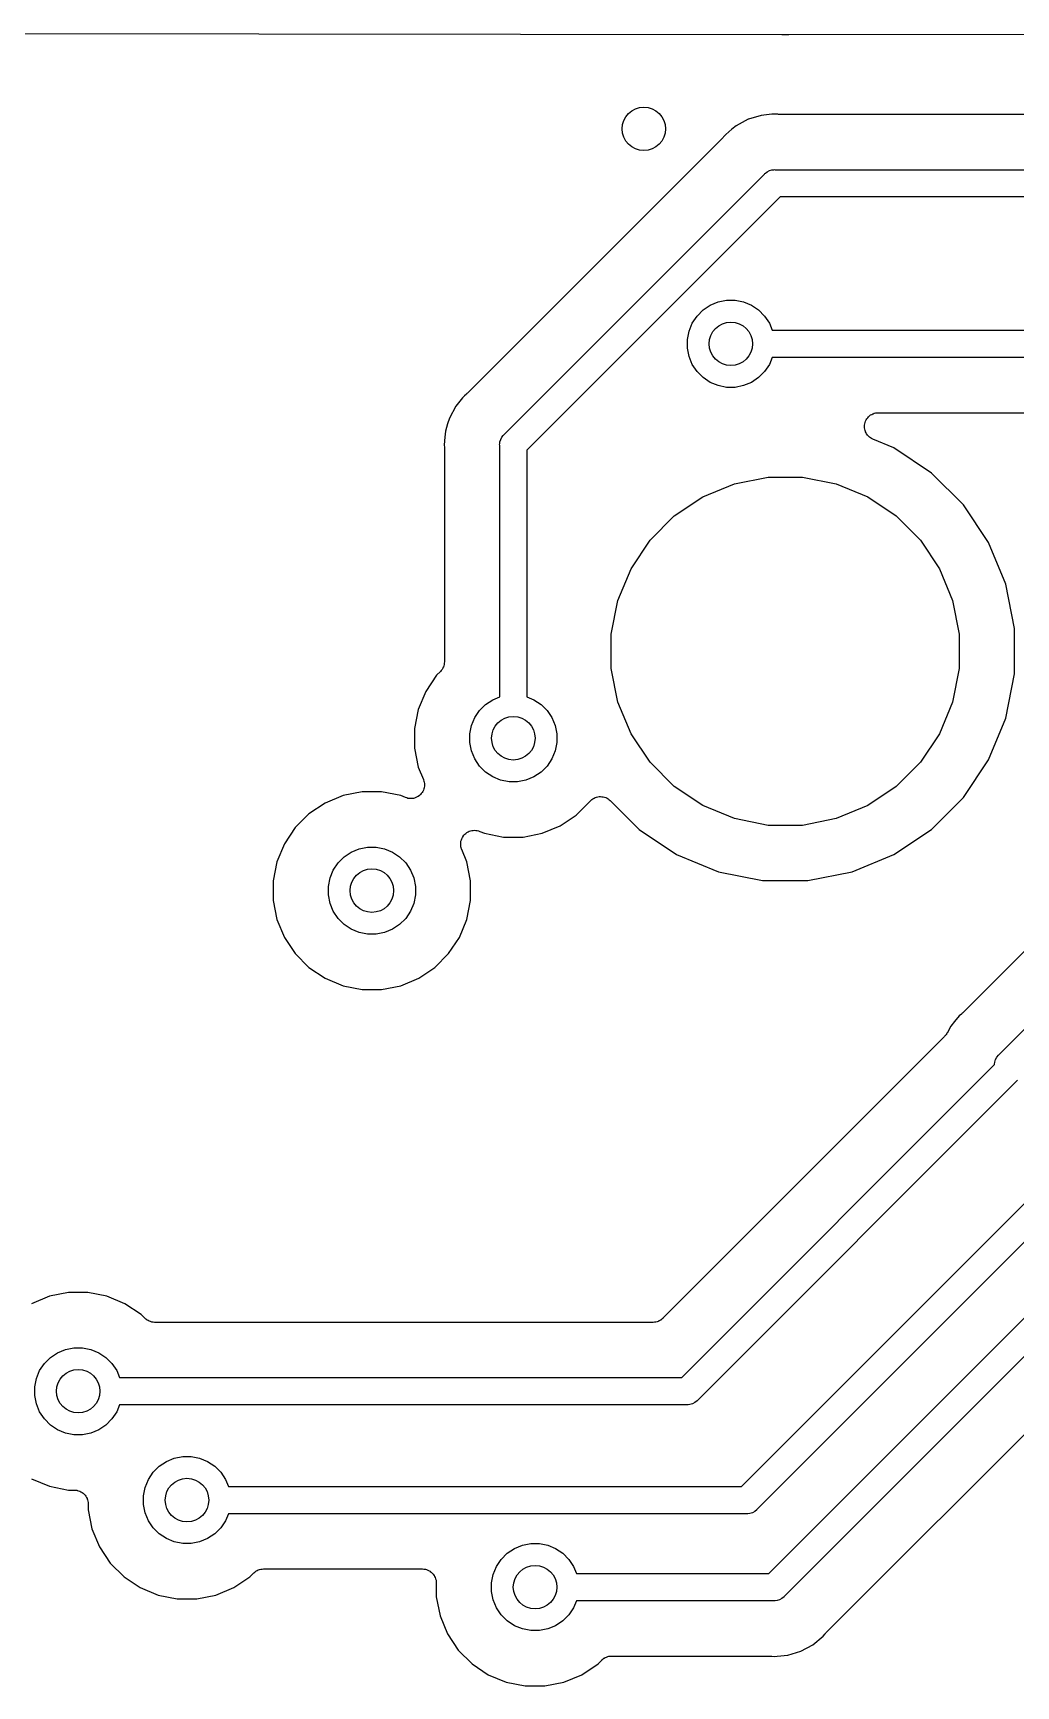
# Model space of a CAD drawing. Extents: x 4.98 to 6.83, y -5.59 to -3.87.
# Drawn here: x 5.633 to 5.989, y -4.469 to -3.871 of the extents above; entities that cross this region are included whole.
import ezdxf

# ---------------------------------------------------------------- set-up
doc = ezdxf.new("R2010")
doc.units = 0
doc.header["$MEASUREMENT"] = 0
doc.layers.add('BLACK', color=7, linetype='CONTINUOUS')

msp = doc.modelspace()

# ---------------------------------------------------------------- linework, layer by layer
at = {"layer": 'BLACK', "linetype": 'CONTINUOUS'}
for p, q in [((5.47477, -3.87085), (5.90424, -3.87138)), ((5.90424, -3.87138), (5.90431, -3.87138)), ((5.90431, -3.87138), (5.90433, -3.87138)), ((5.90433, -3.87138), (5.90551, -3.87138)), ((5.90551, -3.87138), (5.90552, -3.87138)), ((5.90552, -3.87138), (5.90552, -3.87138)), ((5.90552, -3.87138), (5.90675, -3.87138)), ((5.90675, -3.87138), (5.90678, -3.87138)), ((5.90678, -3.87138), (6.33611, -3.87085)), ((5.88774, -3.90438), (5.88624, -3.90561)), ((5.89207, -3.90206), (5.88774, -3.90438)), ((5.89216, -3.90204), (5.89207, -3.90206)), ((5.89677, -3.90064), (5.89216, -3.90203)), ((5.89216, -3.90203), (5.89216, -3.90204)), ((5.90067, -3.90025), (5.89677, -3.90064)), ((5.90165, -3.90016), (5.90067, -3.90025)), ((5.90067, -3.90025), (5.90067, -3.90025)), ((5.90263, -3.90025), (5.90165, -3.90016)), ((5.90284, -3.90025), (5.90263, -3.90025)), ((5.90305, -3.90028), (5.90284, -3.90025)), ((5.90312, -3.90028), (5.90305, -3.90028)), ((6.37136, -3.90028), (5.90312, -3.90028)), ((5.88299, -3.90861), (5.7905, -4.0011)), ((5.88313, -3.90845), (5.88299, -3.90861)), ((5.88328, -3.9083), (5.88313, -3.90845)), ((5.88332, -3.90825), (5.88328, -3.9083)), ((5.88395, -3.90749), (5.88332, -3.90825)), ((5.88624, -3.90561), (5.88395, -3.90749)), ((5.80378, -4.01611), (5.898, -3.92189)), ((5.898, -3.92189), (5.89816, -3.9217)), ((5.89816, -3.9217), (5.89834, -3.92155)), ((5.89834, -3.92155), (5.89891, -3.92109)), ((5.89834, -3.92155), (5.89834, -3.92155)), ((5.89891, -3.92109), (5.89976, -3.92063)), ((5.89976, -3.92063), (5.90069, -3.92035)), ((5.90069, -3.92035), (5.90141, -3.92028)), ((5.90141, -3.92028), (5.90165, -3.92025)), ((5.90141, -3.92028), (5.90141, -3.92028)), ((5.90165, -3.92025), (5.90189, -3.92028)), ((5.90189, -3.92028), (6.42102, -3.92028)), ((5.90369, -3.93012), (5.81201, -4.0218)), ((6.41922, -3.93012), (5.90369, -3.93012)), ((5.87579, -3.97104), (5.87837, -3.96931)), ((5.87837, -3.96931), (5.88123, -3.96812)), ((5.88123, -3.96812), (5.88428, -3.96752)), ((5.88428, -3.96752), (5.88738, -3.96752)), ((5.88738, -3.96752), (5.89042, -3.96812)), ((5.89042, -3.96812), (5.89329, -3.96931)), ((5.89329, -3.96931), (5.89587, -3.97104)), ((5.87068, -3.97867), (5.87187, -3.97581)), ((5.87187, -3.97581), (5.87359, -3.97323)), ((5.87359, -3.97323), (5.87579, -3.97104)), ((5.89587, -3.97104), (5.89806, -3.97323)), ((5.89806, -3.97323), (5.89978, -3.97581)), ((5.89978, -3.97581), (5.90083, -3.97835)), ((5.87008, -3.98172), (5.87068, -3.97867)), ((5.87008, -3.98482), (5.87008, -3.98172)), ((5.90083, -3.97835), (6.05021, -3.97835)), ((5.87068, -3.98786), (5.87008, -3.98482)), ((5.87187, -3.99073), (5.87068, -3.98786)), ((5.90083, -3.98819), (5.89978, -3.99073)), ((6.052, -3.98819), (5.90083, -3.98819)), ((5.87359, -3.99331), (5.87187, -3.99073)), ((5.87579, -3.9955), (5.87359, -3.99331)), ((5.89806, -3.99331), (5.89587, -3.9955)), ((5.89978, -3.99073), (5.89806, -3.99331)), ((5.87837, -3.99722), (5.87579, -3.9955)), ((5.88123, -3.99841), (5.87837, -3.99722)), ((5.88428, -3.99902), (5.88123, -3.99841)), ((5.88738, -3.99902), (5.88428, -3.99902)), ((5.89042, -3.99841), (5.88738, -3.99902)), ((5.89329, -3.99722), (5.89042, -3.99841)), ((5.89587, -3.9955), (5.89329, -3.99722)), ((5.78627, -4.00585), (5.78395, -4.01018)), ((5.78875, -4.00282), (5.78627, -4.00585)), ((5.78938, -4.00206), (5.78875, -4.00282)), ((5.78875, -4.00282), (5.78875, -4.00282)), ((5.79014, -4.00143), (5.78938, -4.00206)), ((5.79029, -4.00128), (5.79014, -4.00143)), ((5.79045, -4.00115), (5.79029, -4.00128)), ((5.7905, -4.0011), (5.79045, -4.00115)), ((5.78331, -4.01228), (5.78253, -4.01488)), ((5.78395, -4.01018), (5.78331, -4.01228)), ((5.93422, -4.01266), (5.93427, -4.01218)), ((5.93427, -4.01218), (5.93428, -4.01218)), ((5.93428, -4.01218), (5.93442, -4.01171)), ((5.93428, -4.01218), (5.93428, -4.01218)), ((5.93442, -4.01171), (5.93456, -4.01125)), ((5.93456, -4.01125), (5.93457, -4.01125)), ((5.93457, -4.01124), (5.9348, -4.01081)), ((5.93457, -4.01125), (5.93457, -4.01124)), ((5.9348, -4.01081), (5.93503, -4.01039)), ((5.93503, -4.01039), (5.93535, -4.01)), ((5.93503, -4.01039), (5.93503, -4.01039)), ((5.93503, -4.01039), (5.93503, -4.01039)), ((5.93535, -4.01), (5.93565, -4.00964)), ((5.93565, -4.00964), (5.93565, -4.00964)), ((5.93565, -4.00964), (5.93566, -4.00964)), ((5.93566, -4.00964), (5.93603, -4.00933)), ((5.93603, -4.00933), (5.93641, -4.00902)), ((5.93641, -4.00902), (5.93684, -4.0088)), ((5.93641, -4.00902), (5.93641, -4.00902)), ((5.93641, -4.00902), (5.93641, -4.00902)), ((5.93684, -4.0088), (5.93727, -4.00857)), ((5.93727, -4.00857), (5.93727, -4.00856)), ((5.93727, -4.00856), (5.93728, -4.00856)), ((5.93728, -4.00856), (5.93774, -4.00842)), ((5.93774, -4.00842), (5.9382, -4.00828)), ((5.9382, -4.00828), (5.93821, -4.00828)), ((5.93821, -4.00828), (5.9387, -4.00824)), ((5.93821, -4.00828), (5.93821, -4.00828)), ((5.9387, -4.00824), (5.93917, -4.00819)), ((5.93917, -4.00819), (6.03529, -4.00819)), ((5.78232, -4.017), (5.78204, -4.01976)), ((5.78253, -4.01488), (5.78232, -4.017)), ((5.78232, -4.017), (5.78232, -4.017)), ((5.80226, -4.01872), (5.80252, -4.01787)), ((5.80252, -4.01787), (5.80297, -4.01702)), ((5.80297, -4.01702), (5.80344, -4.01645)), ((5.80344, -4.01645), (5.80359, -4.01627)), ((5.80344, -4.01645), (5.80344, -4.01645)), ((5.80359, -4.01627), (5.80378, -4.01611)), ((5.93417, -4.01315), (5.93422, -4.01266)), ((5.93422, -4.01363), (5.93417, -4.01315)), ((5.93417, -4.01315), (5.93417, -4.01315)), ((5.93417, -4.01315), (5.93417, -4.01315)), ((5.93426, -4.01412), (5.93422, -4.01363)), ((5.93426, -4.01413), (5.93426, -4.01412)), ((5.93426, -4.01412), (5.93426, -4.01412)), ((5.93439, -4.01458), (5.93426, -4.01413)), ((5.93453, -4.01505), (5.93439, -4.01458)), ((5.93454, -4.01506), (5.93453, -4.01505)), ((5.93476, -4.01549), (5.93454, -4.01506)), ((5.93454, -4.01506), (5.93454, -4.01506)), ((5.93498, -4.01592), (5.93476, -4.01549)), ((5.93499, -4.01592), (5.93498, -4.01592)), ((5.93499, -4.01593), (5.93499, -4.01592)), ((5.9353, -4.01631), (5.93499, -4.01593)), ((5.93559, -4.01668), (5.9353, -4.01631)), ((5.9356, -4.01668), (5.93559, -4.01668)), ((5.9356, -4.01669), (5.9356, -4.01668)), ((5.93597, -4.017), (5.9356, -4.01669)), ((5.93634, -4.01731), (5.93597, -4.017)), ((5.93635, -4.01731), (5.93634, -4.01731)), ((5.93634, -4.01731), (5.93634, -4.01731)), ((5.93677, -4.01754), (5.93635, -4.01731)), ((5.93719, -4.01778), (5.93677, -4.01754)), ((5.9372, -4.01778), (5.93719, -4.01778)), ((5.93726, -4.01781), (5.9372, -4.01778)), ((5.9372, -4.01778), (5.9372, -4.01778)), ((5.9372, -4.01778), (5.9372, -4.01778)), ((5.94482, -4.02094), (5.93726, -4.01781)), ((5.78204, -4.01976), (5.78214, -4.02074)), ((5.78214, -4.02074), (5.78215, -4.02081)), ((5.78215, -4.02081), (5.78214, -4.02102)), ((5.78214, -4.02102), (5.78217, -4.02123)), ((5.78217, -4.02123), (5.78217, -4.09828)), ((5.80214, -4.01976), (5.80218, -4.01933)), ((5.80217, -4.02001), (5.80214, -4.01976)), ((5.80217, -4.11098), (5.80217, -4.02001)), ((5.80218, -4.01933), (5.80224, -4.0188)), ((5.80224, -4.0188), (5.80226, -4.01872)), ((5.81201, -4.0218), (5.81201, -4.11098)), ((5.95842, -4.03002), (5.94482, -4.02094)), ((5.96998, -4.04158), (5.95842, -4.03002)), ((5.87567, -4.03867), (5.88714, -4.03392)), ((5.88714, -4.03392), (5.89931, -4.0315)), ((5.89931, -4.0315), (5.91172, -4.0315)), ((5.91172, -4.0315), (5.92389, -4.03392)), ((5.92389, -4.03392), (5.93535, -4.03867)), ((5.86536, -4.04556), (5.87567, -4.03867)), ((5.93535, -4.03867), (5.94567, -4.04556)), ((5.97906, -4.05518), (5.96998, -4.04158)), ((5.85658, -4.05433), (5.86536, -4.04556)), ((5.94567, -4.04556), (5.95444, -4.05433)), ((5.84969, -4.06465), (5.85658, -4.05433)), ((5.95444, -4.05433), (5.96133, -4.06465)), ((5.98531, -4.07028), (5.97906, -4.05518)), ((5.84494, -4.07611), (5.84969, -4.06465)), ((5.96133, -4.06465), (5.96608, -4.07611)), ((5.9885, -4.08631), (5.98531, -4.07028)), ((5.84252, -4.08828), (5.84494, -4.07611)), ((5.96608, -4.07611), (5.9685, -4.08828)), ((5.84252, -4.10069), (5.84252, -4.08828)), ((5.9685, -4.08828), (5.9685, -4.10069)), ((5.9885, -4.10266), (5.9885, -4.08631)), ((5.7807, -4.10181), (5.77932, -4.1032)), ((5.78099, -4.10146), (5.7807, -4.10181)), ((5.78129, -4.1011), (5.78099, -4.10146)), ((5.7813, -4.10108), (5.78129, -4.1011)), ((5.78132, -4.10106), (5.7813, -4.10108)), ((5.78154, -4.10065), (5.78132, -4.10106)), ((5.78176, -4.10025), (5.78154, -4.10065)), ((5.78177, -4.10022), (5.78176, -4.10025)), ((5.78178, -4.1002), (5.78177, -4.10022)), ((5.78192, -4.09976), (5.78178, -4.1002)), ((5.78206, -4.09932), (5.78192, -4.09976)), ((5.78207, -4.09927), (5.78206, -4.09929)), ((5.78206, -4.09929), (5.78206, -4.09932)), ((5.78211, -4.09881), (5.78207, -4.09927)), ((5.78216, -4.09835), (5.78211, -4.09881)), ((5.78217, -4.0983), (5.78216, -4.09835)), ((5.78217, -4.09828), (5.78217, -4.0983)), ((5.78217, -4.0983), (5.78217, -4.0983)), ((5.78217, -4.0983), (5.78217, -4.0983)), ((5.84494, -4.11286), (5.84252, -4.10069)), ((5.9685, -4.10069), (5.96608, -4.11286)), ((5.77932, -4.1032), (5.77541, -4.10905)), ((5.98531, -4.1187), (5.9885, -4.10266)), ((5.77541, -4.10905), (5.77271, -4.11556)), ((5.79485, -4.11595), (5.79705, -4.11375)), ((5.79705, -4.11375), (5.79963, -4.11203)), ((5.79963, -4.11203), (5.80217, -4.11098)), ((5.81201, -4.11098), (5.81455, -4.11203)), ((5.81455, -4.11203), (5.81713, -4.11375)), ((5.81713, -4.11375), (5.81932, -4.11595)), ((5.84969, -4.12433), (5.84494, -4.11286)), ((5.96608, -4.11286), (5.96133, -4.12433)), ((5.77271, -4.11556), (5.77134, -4.12246)), ((5.79194, -4.12139), (5.79313, -4.11852)), ((5.79313, -4.11852), (5.79485, -4.11595)), ((5.81932, -4.11595), (5.82104, -4.11852)), ((5.82104, -4.11852), (5.82223, -4.12139)), ((5.97906, -4.1338), (5.98531, -4.1187)), ((5.77134, -4.12246), (5.77134, -4.12951)), ((5.79134, -4.12443), (5.79194, -4.12139)), ((5.79134, -4.12754), (5.79134, -4.12443)), ((5.82223, -4.12139), (5.82283, -4.12443)), ((5.82283, -4.12443), (5.82283, -4.12754)), ((5.85658, -4.13464), (5.84969, -4.12433)), ((5.96133, -4.12433), (5.95444, -4.13464)), ((5.77134, -4.12951), (5.77271, -4.13641)), ((5.79194, -4.13058), (5.79134, -4.12754)), ((5.79313, -4.13344), (5.79194, -4.13058)), ((5.82223, -4.13058), (5.82104, -4.13344)), ((5.82283, -4.12754), (5.82223, -4.13058)), ((5.77271, -4.13641), (5.77457, -4.1409)), ((5.79485, -4.13602), (5.79313, -4.13344)), ((5.79705, -4.13822), (5.79485, -4.13602)), ((5.81932, -4.13602), (5.81713, -4.13822)), ((5.82104, -4.13344), (5.81932, -4.13602)), ((5.86536, -4.14342), (5.85658, -4.13464)), ((5.95444, -4.13464), (5.94567, -4.14342)), ((5.96998, -4.14739), (5.97906, -4.1338)), ((5.77457, -4.1409), (5.77459, -4.14095)), ((5.77459, -4.14095), (5.77459, -4.14095)), ((5.77459, -4.14095), (5.77459, -4.14095)), ((5.77459, -4.14095), (5.7746, -4.14097)), ((5.7746, -4.14097), (5.77473, -4.14144)), ((5.77485, -4.14385), (5.7747, -4.1443)), ((5.77473, -4.14144), (5.77487, -4.14189)), ((5.7749, -4.14335), (5.77485, -4.14383)), ((5.77485, -4.14383), (5.77485, -4.14384)), ((5.77485, -4.14384), (5.77485, -4.14385)), ((5.77487, -4.14189), (5.77487, -4.1419)), ((5.77487, -4.1419), (5.77487, -4.1419)), ((5.77487, -4.1419), (5.77491, -4.14239)), ((5.77495, -4.14288), (5.7749, -4.14335)), ((5.77491, -4.14239), (5.77495, -4.14286)), ((5.77495, -4.14286), (5.77495, -4.14287)), ((5.77495, -4.14287), (5.77495, -4.14288)), ((5.79963, -4.13994), (5.79705, -4.13822)), ((5.80249, -4.14113), (5.79963, -4.13994)), ((5.80554, -4.14173), (5.80249, -4.14113)), ((5.80864, -4.14173), (5.80554, -4.14173)), ((5.81168, -4.14113), (5.80864, -4.14173)), ((5.81455, -4.13994), (5.81168, -4.14113)), ((5.81713, -4.13822), (5.81455, -4.13994)), ((5.87567, -4.15031), (5.86536, -4.14342)), ((5.94567, -4.14342), (5.93535, -4.15031)), ((6.05334, -4.14173), (5.96964, -4.22543)), ((5.73897, -4.14942), (5.73312, -4.15334)), ((5.74548, -4.14673), (5.73897, -4.14942)), ((5.75238, -4.14535), (5.74548, -4.14673)), ((5.75943, -4.14535), (5.75238, -4.14535)), ((5.76633, -4.14673), (5.75943, -4.14535)), ((5.76804, -4.14744), (5.76633, -4.14673)), ((5.7685, -4.14758), (5.76804, -4.14744)), ((5.76896, -4.14772), (5.7685, -4.14758)), ((5.76897, -4.14772), (5.76896, -4.14772)), ((5.76896, -4.14772), (5.76896, -4.14772)), ((5.76945, -4.14777), (5.76897, -4.14772)), ((5.76993, -4.14782), (5.76945, -4.14777)), ((5.76994, -4.14781), (5.76993, -4.14782)), ((5.77041, -4.14777), (5.76994, -4.14782)), ((5.76994, -4.14782), (5.76994, -4.14781)), ((5.7709, -4.14773), (5.77041, -4.14777)), ((5.77091, -4.14772), (5.7709, -4.14773)), ((5.77092, -4.14772), (5.77091, -4.14772)), ((5.77137, -4.14759), (5.77092, -4.14772)), ((5.77183, -4.14745), (5.77137, -4.14759)), ((5.77184, -4.14744), (5.77183, -4.14745)), ((5.77185, -4.14744), (5.77184, -4.14744)), ((5.77228, -4.14721), (5.77185, -4.14744)), ((5.7727, -4.14699), (5.77228, -4.14721)), ((5.77271, -4.14699), (5.7727, -4.14699)), ((5.7727, -4.14699), (5.7727, -4.14699)), ((5.77309, -4.14668), (5.77271, -4.14699)), ((5.77346, -4.14638), (5.77309, -4.14668)), ((5.77347, -4.14637), (5.77346, -4.14638)), ((5.77346, -4.14638), (5.77346, -4.14638)), ((5.77378, -4.146), (5.77347, -4.14637)), ((5.77408, -4.14563), (5.77378, -4.146)), ((5.77409, -4.14563), (5.77408, -4.14563)), ((5.77432, -4.1452), (5.77409, -4.14562)), ((5.77409, -4.14562), (5.77409, -4.14563)), ((5.77455, -4.14478), (5.77432, -4.1452)), ((5.77456, -4.14476), (5.77455, -4.14477)), ((5.77455, -4.14477), (5.77455, -4.14478)), ((5.7747, -4.1443), (5.77456, -4.14476)), ((5.82987, -4.15375), (5.83511, -4.14852)), ((5.83511, -4.14852), (5.83513, -4.1485)), ((5.83513, -4.1485), (5.83515, -4.14847)), ((5.83513, -4.1485), (5.83513, -4.1485)), ((5.83513, -4.1485), (5.83513, -4.1485)), ((5.83515, -4.14847), (5.83552, -4.14818)), ((5.83552, -4.14818), (5.83589, -4.14788)), ((5.83589, -4.14788), (5.8359, -4.14787)), ((5.8359, -4.14787), (5.83592, -4.14786)), ((5.83592, -4.14786), (5.83633, -4.14765)), ((5.83633, -4.14765), (5.83675, -4.14743)), ((5.83675, -4.14743), (5.83677, -4.14742)), ((5.83677, -4.14742), (5.83678, -4.14741)), ((5.83678, -4.14741), (5.83724, -4.14728)), ((5.83724, -4.14728), (5.83769, -4.14715)), ((5.83769, -4.14715), (5.8377, -4.14715)), ((5.8377, -4.14715), (5.83772, -4.14714)), ((5.83772, -4.14714), (5.83819, -4.1471)), ((5.83819, -4.1471), (5.83866, -4.14706)), ((5.83866, -4.14706), (5.83868, -4.14706)), ((5.83868, -4.14706), (5.83869, -4.14706)), ((5.83869, -4.14706), (5.83916, -4.14711)), ((5.83916, -4.14711), (5.83963, -4.14716)), ((5.83963, -4.14716), (5.83965, -4.14716)), ((5.83965, -4.14716), (5.83966, -4.14716)), ((5.83966, -4.14716), (5.84011, -4.1473)), ((5.84011, -4.1473), (5.84056, -4.14744)), ((5.84056, -4.14744), (5.84058, -4.14745)), ((5.84058, -4.14745), (5.84059, -4.14745)), ((5.84059, -4.14745), (5.84101, -4.14768)), ((5.84101, -4.14768), (5.84142, -4.1479)), ((5.84142, -4.1479), (5.84144, -4.14791)), ((5.84144, -4.14791), (5.84145, -4.14792)), ((5.84145, -4.14792), (5.84181, -4.14822)), ((5.84181, -4.14822), (5.84218, -4.14852)), ((5.84218, -4.14852), (5.85261, -4.15895)), ((5.95842, -4.15895), (5.96998, -4.14739)), ((5.98291, -4.24044), (6.07646, -4.1469)), ((5.73312, -4.15334), (5.72814, -4.15831)), ((5.82402, -4.15766), (5.82987, -4.15375)), ((5.88714, -4.15506), (5.87567, -4.15031)), ((5.89931, -4.15748), (5.88714, -4.15506)), ((5.89954, -4.42815), (6.17745, -4.15023)), ((5.92389, -4.15506), (5.91172, -4.15748)), ((5.93535, -4.15031), (5.92389, -4.15506)), ((5.72814, -4.15831), (5.72423, -4.16417)), ((5.78867, -4.16188), (5.7889, -4.16147)), ((5.7889, -4.16146), (5.78891, -4.16145)), ((5.7889, -4.16147), (5.7889, -4.16146)), ((5.78891, -4.16145), (5.78921, -4.16109)), ((5.78921, -4.16109), (5.78952, -4.16072)), ((5.78952, -4.16072), (5.78953, -4.16071)), ((5.78953, -4.1607), (5.7899, -4.16041)), ((5.78953, -4.16071), (5.78953, -4.1607)), ((5.7899, -4.16041), (5.79028, -4.1601)), ((5.79028, -4.1601), (5.79029, -4.1601)), ((5.79029, -4.16009), (5.79071, -4.15987)), ((5.79029, -4.1601), (5.79029, -4.16009)), ((5.79071, -4.15987), (5.79114, -4.15964)), ((5.79114, -4.15964), (5.79115, -4.15964)), ((5.79115, -4.15964), (5.79116, -4.15964)), ((5.79116, -4.15964), (5.79162, -4.1595)), ((5.79162, -4.1595), (5.79208, -4.15936)), ((5.79208, -4.15936), (5.79209, -4.15936)), ((5.79209, -4.15936), (5.79257, -4.15932)), ((5.79209, -4.15936), (5.79209, -4.15936)), ((5.79257, -4.15932), (5.79305, -4.15927)), ((5.79305, -4.15927), (5.79306, -4.15927)), ((5.79306, -4.15927), (5.79307, -4.15927)), ((5.79307, -4.15927), (5.79354, -4.15932)), ((5.79354, -4.15932), (5.79402, -4.15937)), ((5.79402, -4.15937), (5.79403, -4.15937)), ((5.79403, -4.15937), (5.79404, -4.15937)), ((5.79404, -4.15937), (5.79449, -4.15951)), ((5.79449, -4.15951), (5.79495, -4.15965)), ((5.79495, -4.15965), (5.79666, -4.16036)), ((5.79666, -4.16036), (5.80357, -4.16173)), ((5.80357, -4.16173), (5.81061, -4.16173)), ((5.81061, -4.16173), (5.81751, -4.16036)), ((5.81751, -4.16036), (5.82402, -4.15766)), ((5.85261, -4.15895), (5.8662, -4.16803)), ((5.91172, -4.15748), (5.89931, -4.15748)), ((6.18314, -4.15846), (5.90523, -4.43638)), ((5.94482, -4.16803), (5.95842, -4.15895)), ((5.72423, -4.16417), (5.72153, -4.17068)), ((5.74587, -4.16887), (5.74845, -4.16715)), ((5.74845, -4.16715), (5.75131, -4.16596)), ((5.75131, -4.16596), (5.75435, -4.16535)), ((5.75435, -4.16535), (5.75746, -4.16535)), ((5.75746, -4.16535), (5.7605, -4.16596)), ((5.7605, -4.16596), (5.76337, -4.16715)), ((5.76337, -4.16715), (5.76594, -4.16887)), ((5.78804, -4.16421), (5.78809, -4.16373)), ((5.78804, -4.16422), (5.78804, -4.16421)), ((5.78804, -4.16423), (5.78804, -4.16422)), ((5.78808, -4.1647), (5.78804, -4.16423)), ((5.78812, -4.16518), (5.78808, -4.1647)), ((5.78809, -4.16373), (5.78814, -4.16326)), ((5.78813, -4.16519), (5.78812, -4.16518)), ((5.78813, -4.1652), (5.78813, -4.16519)), ((5.78826, -4.16565), (5.78813, -4.1652)), ((5.78814, -4.16326), (5.78815, -4.16325)), ((5.78815, -4.16324), (5.78829, -4.16278)), ((5.78815, -4.16325), (5.78815, -4.16324)), ((5.78839, -4.16612), (5.78826, -4.16565)), ((5.78829, -4.16278), (5.78843, -4.16233)), ((5.7884, -4.16614), (5.78839, -4.16612)), ((5.78842, -4.16618), (5.7884, -4.16614)), ((5.7884, -4.16614), (5.7884, -4.16614)), ((5.7884, -4.16614), (5.7884, -4.16614)), ((5.79028, -4.17068), (5.78842, -4.16618)), ((5.78843, -4.16233), (5.78844, -4.16232)), ((5.78844, -4.16231), (5.78867, -4.16188)), ((5.78844, -4.16232), (5.78844, -4.16231)), ((5.72153, -4.17068), (5.72016, -4.17758)), ((5.74076, -4.17651), (5.74195, -4.17364)), ((5.74195, -4.17364), (5.74367, -4.17106)), ((5.74367, -4.17106), (5.74587, -4.16887)), ((5.76594, -4.16887), (5.76814, -4.17106)), ((5.76814, -4.17106), (5.76986, -4.17364)), ((5.76986, -4.17364), (5.77105, -4.17651)), ((5.79165, -4.17758), (5.79028, -4.17068)), ((5.8662, -4.16803), (5.8813, -4.17429)), ((5.88969, -4.39665), (6.11431, -4.17203)), ((5.92972, -4.17429), (5.94482, -4.16803)), ((5.72016, -4.17758), (5.72016, -4.18462)), ((5.74016, -4.17955), (5.74076, -4.17651)), ((5.74016, -4.18265), (5.74016, -4.17955)), ((5.77105, -4.17651), (5.77165, -4.17955)), ((5.77165, -4.17955), (5.77165, -4.18265)), ((5.79165, -4.18462), (5.79165, -4.17758)), ((5.8813, -4.17429), (5.89734, -4.17748)), ((6.1224, -4.17786), (5.89538, -4.40488)), ((5.89734, -4.17748), (5.91369, -4.17748)), ((5.91369, -4.17748), (5.92972, -4.17429)), ((5.72016, -4.18462), (5.72153, -4.19153)), ((5.74076, -4.1857), (5.74016, -4.18265)), ((5.74195, -4.18856), (5.74076, -4.1857)), ((5.77105, -4.1857), (5.76986, -4.18856)), ((5.77165, -4.18265), (5.77105, -4.1857)), ((5.79028, -4.19153), (5.79165, -4.18462)), ((5.92024, -4.44965), (6.18996, -4.17993)), ((5.72153, -4.19153), (5.72423, -4.19804)), ((5.74367, -4.19114), (5.74195, -4.18856)), ((5.74587, -4.19333), (5.74367, -4.19114)), ((5.76814, -4.19114), (5.76594, -4.19333)), ((5.76986, -4.18856), (5.76814, -4.19114)), ((5.78758, -4.19804), (5.79028, -4.19153)), ((5.74845, -4.19506), (5.74587, -4.19333)), ((5.75131, -4.19625), (5.74845, -4.19506)), ((5.75435, -4.19685), (5.75131, -4.19625)), ((5.75746, -4.19685), (5.75435, -4.19685)), ((5.7605, -4.19625), (5.75746, -4.19685)), ((5.76337, -4.19506), (5.7605, -4.19625)), ((5.76594, -4.19333), (5.76337, -4.19506)), ((5.72423, -4.19804), (5.72814, -4.20389)), ((5.78367, -4.20389), (5.78758, -4.19804)), ((5.72814, -4.20389), (5.73312, -4.20887)), ((5.73312, -4.20887), (5.73897, -4.21278)), ((5.77284, -4.21278), (5.77869, -4.20887)), ((5.77869, -4.20887), (5.78367, -4.20389)), ((5.73897, -4.21278), (5.74548, -4.21548)), ((5.74548, -4.21548), (5.75238, -4.21685)), ((5.75943, -4.21685), (5.76633, -4.21548)), ((5.76633, -4.21548), (5.77284, -4.21278)), ((5.75238, -4.21685), (5.75943, -4.21685)), ((5.96851, -4.22639), (5.96683, -4.22844)), ((5.96927, -4.22576), (5.96851, -4.22639)), ((5.96942, -4.22561), (5.96927, -4.22576)), ((5.96959, -4.22548), (5.96942, -4.22561)), ((5.96964, -4.22543), (5.96959, -4.22548)), ((5.96349, -4.23353), (5.96333, -4.23368)), ((5.96364, -4.2333), (5.96349, -4.23353)), ((5.96382, -4.23309), (5.96364, -4.2333)), ((5.96392, -4.2329), (5.96382, -4.23309)), ((5.96404, -4.23272), (5.96392, -4.2329)), ((5.96407, -4.23266), (5.96404, -4.23272)), ((5.9654, -4.23018), (5.96407, -4.23266)), ((5.96683, -4.22844), (5.9654, -4.23018)), ((5.96683, -4.22844), (5.96683, -4.22844)), ((5.9632, -4.23384), (5.86122, -4.33582)), ((5.96333, -4.23368), (5.9632, -4.23384)), ((5.86804, -4.35728), (5.98128, -4.24404)), ((5.98128, -4.24404), (5.9813, -4.24385)), ((5.9813, -4.24385), (5.98137, -4.24313)), ((5.9813, -4.24385), (5.9813, -4.24385)), ((5.98137, -4.24313), (5.98165, -4.2422)), ((5.98165, -4.2422), (5.98211, -4.24135)), ((5.98211, -4.24135), (5.98272, -4.2406)), ((5.98272, -4.2406), (5.98291, -4.24044)), ((5.98953, -4.24971), (5.87373, -4.36551)), ((5.63918, -4.32783), (5.63267, -4.33053)), ((5.64609, -4.32646), (5.63918, -4.32783)), ((5.65313, -4.32646), (5.64609, -4.32646)), ((5.66003, -4.32783), (5.65313, -4.32646)), ((5.66654, -4.33053), (5.66003, -4.32783)), ((5.67239, -4.33444), (5.66654, -4.33053)), ((5.67378, -4.33582), (5.67239, -4.33444)), ((5.67413, -4.33611), (5.67378, -4.33582)), ((5.67449, -4.33641), (5.67413, -4.33611)), ((5.67451, -4.33642), (5.67449, -4.33641)), ((5.67453, -4.33644), (5.67451, -4.33642)), ((5.67494, -4.33666), (5.67453, -4.33644)), ((5.67534, -4.33688), (5.67494, -4.33666)), ((5.67537, -4.33689), (5.67534, -4.33688)), ((5.67539, -4.3369), (5.67537, -4.33689)), ((5.67583, -4.33703), (5.67539, -4.3369)), ((5.67627, -4.33717), (5.67583, -4.33703)), ((5.6763, -4.33718), (5.67627, -4.33717)), ((5.67632, -4.33718), (5.6763, -4.33718)), ((5.67678, -4.33723), (5.67632, -4.33718)), ((5.67724, -4.33728), (5.67678, -4.33723)), ((5.67729, -4.33728), (5.67724, -4.33728)), ((5.67731, -4.33728), (5.67729, -4.33728)), ((5.67729, -4.33728), (5.67729, -4.33728)), ((5.67729, -4.33728), (5.67729, -4.33728)), ((5.85769, -4.33728), (5.67731, -4.33728)), ((5.85814, -4.33724), (5.85769, -4.33728)), ((5.8586, -4.3372), (5.85814, -4.33724)), ((5.85863, -4.33719), (5.8586, -4.3372)), ((5.85866, -4.33719), (5.85863, -4.33719)), ((5.8591, -4.33706), (5.85866, -4.33719)), ((5.85954, -4.33693), (5.8591, -4.33706)), ((5.85957, -4.33691), (5.85954, -4.33693)), ((5.85959, -4.33691), (5.85957, -4.33691)), ((5.86, -4.33669), (5.85959, -4.33691)), ((5.86041, -4.33648), (5.86, -4.33669)), ((5.86043, -4.33646), (5.86041, -4.33648)), ((5.86045, -4.33645), (5.86043, -4.33646)), ((5.86081, -4.33616), (5.86045, -4.33645)), ((5.86117, -4.33587), (5.86081, -4.33616)), ((5.86121, -4.33583), (5.86117, -4.33587)), ((5.86122, -4.33582), (5.86121, -4.33583)), ((5.86121, -4.33583), (5.86121, -4.33583)), ((5.86121, -4.33583), (5.86121, -4.33583)), ((5.64215, -4.34825), (5.64501, -4.34706)), ((5.64501, -4.34706), (5.64806, -4.34646)), ((5.64806, -4.34646), (5.65116, -4.34646)), ((5.65116, -4.34646), (5.6542, -4.34706)), ((5.6542, -4.34706), (5.65707, -4.34825)), ((5.63565, -4.35475), (5.63737, -4.35217)), ((5.63737, -4.35217), (5.63957, -4.34997)), ((5.63957, -4.34997), (5.64215, -4.34825)), ((5.65707, -4.34825), (5.65965, -4.34997)), ((5.65965, -4.34997), (5.66184, -4.35217)), ((5.66184, -4.35217), (5.66356, -4.35475)), ((5.63386, -4.36065), (5.63446, -4.35761)), ((5.63446, -4.35761), (5.63565, -4.35475)), ((5.66356, -4.35475), (5.66461, -4.35728)), ((5.66461, -4.35728), (5.86804, -4.35728)), ((5.63386, -4.36376), (5.63386, -4.36065)), ((5.63446, -4.3668), (5.63386, -4.36376)), ((5.63565, -4.36966), (5.63446, -4.3668)), ((5.63737, -4.37224), (5.63565, -4.36966)), ((5.66356, -4.36966), (5.66184, -4.37224)), ((5.66461, -4.36713), (5.66356, -4.36966)), ((5.86984, -4.36713), (5.66461, -4.36713)), ((5.87008, -4.36715), (5.86984, -4.36713)), ((5.87032, -4.36713), (5.87008, -4.36715)), ((5.87104, -4.36705), (5.87032, -4.36713)), ((5.87032, -4.36713), (5.87032, -4.36713)), ((5.87197, -4.36677), (5.87104, -4.36705)), ((5.87283, -4.36632), (5.87197, -4.36677)), ((5.87358, -4.3657), (5.87283, -4.36632)), ((5.87373, -4.36551), (5.87358, -4.3657)), ((5.63957, -4.37444), (5.63737, -4.37224)), ((5.64215, -4.37616), (5.63957, -4.37444)), ((5.64501, -4.37735), (5.64215, -4.37616)), ((5.65707, -4.37616), (5.6542, -4.37735)), ((5.65965, -4.37444), (5.65707, -4.37616)), ((5.66184, -4.37224), (5.65965, -4.37444)), ((5.64806, -4.37795), (5.64501, -4.37735)), ((5.65116, -4.37795), (5.64806, -4.37795)), ((5.6542, -4.37735), (5.65116, -4.37795)), ((5.67894, -4.38934), (5.68152, -4.38762)), ((5.68152, -4.38762), (5.68438, -4.38643)), ((5.68438, -4.38643), (5.68743, -4.38583)), ((5.68743, -4.38583), (5.69053, -4.38583)), ((5.69053, -4.38583), (5.69357, -4.38643)), ((5.69357, -4.38643), (5.69644, -4.38762)), ((5.69644, -4.38762), (5.69902, -4.38934)), ((5.63267, -4.39388), (5.63918, -4.39658)), ((5.67383, -4.39698), (5.67502, -4.39412)), ((5.67502, -4.39412), (5.67674, -4.39154)), ((5.67674, -4.39154), (5.67894, -4.38934)), ((5.69902, -4.38934), (5.70121, -4.39154)), ((5.70121, -4.39154), (5.70293, -4.39412)), ((5.70293, -4.39412), (5.70398, -4.39665)), ((5.63918, -4.39658), (5.64609, -4.39795)), ((5.64609, -4.39795), (5.64823, -4.39795)), ((5.64823, -4.39795), (5.64826, -4.39795)), ((5.64826, -4.39795), (5.64826, -4.39795)), ((5.64826, -4.39795), (5.64826, -4.39795)), ((5.64826, -4.39795), (5.6483, -4.39795)), ((5.6483, -4.39795), (5.64877, -4.39801)), ((5.64877, -4.39801), (5.64923, -4.39805)), ((5.64923, -4.39805), (5.64925, -4.39806)), ((5.64925, -4.39806), (5.64927, -4.39806)), ((5.64927, -4.39806), (5.64972, -4.3982)), ((5.64972, -4.3982), (5.65017, -4.39834)), ((5.65017, -4.39834), (5.65018, -4.39835)), ((5.65018, -4.39835), (5.6502, -4.39836)), ((5.6502, -4.39836), (5.65061, -4.39858)), ((5.65061, -4.39858), (5.65102, -4.39881)), ((5.65102, -4.39881), (5.65104, -4.39882)), ((5.65104, -4.39882), (5.65105, -4.39883)), ((5.65105, -4.39883), (5.65141, -4.39913)), ((5.65141, -4.39913), (5.65178, -4.39943)), ((5.65178, -4.39943), (5.65179, -4.39944)), ((5.65179, -4.39944), (5.6518, -4.39945)), ((5.6518, -4.39945), (5.6521, -4.39982)), ((5.6521, -4.39982), (5.65239, -4.40019)), ((5.65239, -4.40019), (5.6524, -4.4002)), ((5.6524, -4.4002), (5.65241, -4.40021)), ((5.65241, -4.40021), (5.65263, -4.40063)), ((5.65263, -4.40063), (5.65285, -4.40105)), ((5.65285, -4.40105), (5.65286, -4.40106)), ((5.67323, -4.40002), (5.67383, -4.39698)), ((5.67323, -4.40313), (5.67323, -4.40002)), ((5.70398, -4.39665), (5.88969, -4.39665)), ((5.65286, -4.40106), (5.65286, -4.40108)), ((5.65286, -4.40108), (5.653, -4.40153)), ((5.653, -4.40153), (5.65313, -4.40198)), ((5.65313, -4.40198), (5.65313, -4.402)), ((5.65313, -4.402), (5.65314, -4.40202)), ((5.65314, -4.40202), (5.65318, -4.40248)), ((5.65318, -4.40248), (5.65323, -4.40295)), ((5.65323, -4.40295), (5.65323, -4.4051)), ((5.65323, -4.4051), (5.6546, -4.412)), ((5.67383, -4.40617), (5.67323, -4.40313)), ((5.67502, -4.40903), (5.67383, -4.40617)), ((5.70398, -4.4065), (5.70293, -4.40903)), ((5.89149, -4.4065), (5.70398, -4.4065)), ((5.89173, -4.40652), (5.89149, -4.4065)), ((5.89197, -4.4065), (5.89173, -4.40652)), ((5.8927, -4.40642), (5.89197, -4.4065)), ((5.89197, -4.4065), (5.89197, -4.4065)), ((5.89362, -4.40614), (5.8927, -4.40642)), ((5.89448, -4.40569), (5.89362, -4.40614)), ((5.89523, -4.40507), (5.89448, -4.40569)), ((5.89538, -4.40488), (5.89523, -4.40507)), ((5.6546, -4.412), (5.6573, -4.41851)), ((5.67674, -4.41161), (5.67502, -4.40903)), ((5.67894, -4.41381), (5.67674, -4.41161)), ((5.70121, -4.41161), (5.69902, -4.41381)), ((5.70293, -4.40903), (5.70121, -4.41161)), ((5.6573, -4.41851), (5.66121, -4.42436)), ((5.68152, -4.41553), (5.67894, -4.41381)), ((5.68438, -4.41672), (5.68152, -4.41553)), ((5.68743, -4.41732), (5.68438, -4.41672)), ((5.69053, -4.41732), (5.68743, -4.41732)), ((5.69357, -4.41672), (5.69053, -4.41732)), ((5.69644, -4.41553), (5.69357, -4.41672)), ((5.69902, -4.41381), (5.69644, -4.41553)), ((5.8075, -4.41912), (5.81037, -4.41793)), ((5.81037, -4.41793), (5.81341, -4.41732)), ((5.81341, -4.41732), (5.81651, -4.41732)), ((5.81651, -4.41732), (5.81955, -4.41793)), ((5.81955, -4.41793), (5.82242, -4.41912)), ((5.66121, -4.42436), (5.66619, -4.42934)), ((5.801, -4.42561), (5.80273, -4.42303)), ((5.80273, -4.42303), (5.80492, -4.42084)), ((5.80492, -4.42084), (5.8075, -4.41912)), ((5.82242, -4.41912), (5.825, -4.42084)), ((5.825, -4.42084), (5.82719, -4.42303)), ((5.82719, -4.42303), (5.82892, -4.42561)), ((5.66619, -4.42934), (5.67204, -4.43325)), ((5.70591, -4.43325), (5.71176, -4.42934)), ((5.71176, -4.42934), (5.71315, -4.42796)), ((5.71315, -4.42796), (5.71316, -4.42795)), ((5.71316, -4.42795), (5.7132, -4.42791)), ((5.71316, -4.42795), (5.71316, -4.42795)), ((5.71316, -4.42795), (5.71316, -4.42795)), ((5.7132, -4.42791), (5.71356, -4.42762)), ((5.71356, -4.42762), (5.71391, -4.42733)), ((5.71391, -4.42733), (5.71394, -4.42732)), ((5.71394, -4.42732), (5.71396, -4.4273)), ((5.71396, -4.4273), (5.71437, -4.42709)), ((5.71437, -4.42709), (5.71478, -4.42687)), ((5.71478, -4.42687), (5.7148, -4.42687)), ((5.7148, -4.42687), (5.71482, -4.42685)), ((5.71482, -4.42685), (5.71527, -4.42672)), ((5.71527, -4.42672), (5.71571, -4.42659)), ((5.71571, -4.42659), (5.71574, -4.42659)), ((5.71574, -4.42659), (5.71576, -4.42658)), ((5.71576, -4.42658), (5.71622, -4.42654)), ((5.71622, -4.42654), (5.71668, -4.4265)), ((5.71668, -4.4265), (5.77421, -4.4265)), ((5.77421, -4.4265), (5.77425, -4.4265)), ((5.77425, -4.4265), (5.77425, -4.4265)), ((5.77425, -4.4265), (5.77425, -4.4265)), ((5.77425, -4.4265), (5.77428, -4.4265)), ((5.77428, -4.4265), (5.77475, -4.42655)), ((5.77475, -4.42655), (5.77522, -4.4266)), ((5.77522, -4.4266), (5.77523, -4.4266)), ((5.77523, -4.4266), (5.77525, -4.42661)), ((5.77525, -4.42661), (5.7757, -4.42675)), ((5.7757, -4.42675), (5.77615, -4.42689)), ((5.77615, -4.42689), (5.77617, -4.4269)), ((5.77617, -4.4269), (5.77618, -4.4269)), ((5.77618, -4.4269), (5.77659, -4.42713)), ((5.77659, -4.42713), (5.77701, -4.42735)), ((5.77701, -4.42735), (5.77702, -4.42736)), ((5.77702, -4.42736), (5.77704, -4.42737)), ((5.77704, -4.42737), (5.7774, -4.42767)), ((5.7774, -4.42767), (5.77776, -4.42797)), ((5.77776, -4.42797), (5.77777, -4.42799)), ((5.77777, -4.42799), (5.77778, -4.428)), ((5.77778, -4.428), (5.77808, -4.42836)), ((5.77808, -4.42836), (5.77838, -4.42873)), ((5.77838, -4.42873), (5.77839, -4.42874)), ((5.77839, -4.42874), (5.7784, -4.42876)), ((5.7784, -4.42876), (5.77861, -4.42918)), ((5.77861, -4.42918), (5.77884, -4.42959)), ((5.77884, -4.42959), (5.77884, -4.42961)), ((5.77884, -4.42961), (5.77885, -4.42962)), ((5.77885, -4.42962), (5.77898, -4.43007)), ((5.77898, -4.43007), (5.77912, -4.43052)), ((5.77912, -4.43052), (5.77912, -4.43054)), ((5.77912, -4.43054), (5.77912, -4.43056)), ((5.77912, -4.43056), (5.77917, -4.43103)), ((5.79921, -4.43152), (5.79982, -4.42848)), ((5.79982, -4.42848), (5.801, -4.42561)), ((5.82892, -4.42561), (5.82997, -4.42815)), ((5.82997, -4.42815), (5.89954, -4.42815)), ((5.67204, -4.43325), (5.67855, -4.43595)), ((5.67855, -4.43595), (5.68546, -4.43732)), ((5.6925, -4.43732), (5.6994, -4.43595)), ((5.6994, -4.43595), (5.70591, -4.43325)), ((5.77917, -4.43103), (5.77921, -4.4315)), ((5.77921, -4.4315), (5.77921, -4.43659)), ((5.77921, -4.43659), (5.78059, -4.4435)), ((5.79921, -4.43462), (5.79921, -4.43152)), ((5.79982, -4.43766), (5.79921, -4.43462)), ((5.90507, -4.43657), (5.90432, -4.43718)), ((5.90523, -4.43638), (5.90507, -4.43657)), ((5.68546, -4.43732), (5.6925, -4.43732)), ((5.801, -4.44053), (5.79982, -4.43766)), ((5.80273, -4.44311), (5.801, -4.44053)), ((5.82892, -4.44053), (5.82719, -4.44311)), ((5.82997, -4.43799), (5.82892, -4.44053)), ((5.90133, -4.43799), (5.82997, -4.43799)), ((5.90157, -4.43802), (5.90133, -4.43799)), ((5.90182, -4.43799), (5.90157, -4.43802)), ((5.90254, -4.43792), (5.90182, -4.43799)), ((5.90182, -4.43799), (5.90182, -4.43799)), ((5.90347, -4.43764), (5.90254, -4.43792)), ((5.90432, -4.43718), (5.90347, -4.43764)), ((5.78059, -4.4435), (5.78328, -4.45)), ((5.80492, -4.4453), (5.80273, -4.44311)), ((5.8075, -4.44703), (5.80492, -4.4453)), ((5.81037, -4.44821), (5.8075, -4.44703)), ((5.81341, -4.44882), (5.81037, -4.44821)), ((5.81651, -4.44882), (5.81341, -4.44882)), ((5.81955, -4.44821), (5.81651, -4.44882)), ((5.82242, -4.44703), (5.81955, -4.44821)), ((5.825, -4.4453), (5.82242, -4.44703)), ((5.82719, -4.44311), (5.825, -4.4453)), ((5.78328, -4.45), (5.78719, -4.45586)), ((5.91116, -4.45621), (5.91549, -4.45389)), ((5.91549, -4.45389), (5.91928, -4.45078)), ((5.91928, -4.45078), (5.91991, -4.45002)), ((5.91991, -4.45002), (5.91995, -4.44996)), ((5.91995, -4.44996), (5.9201, -4.44982)), ((5.9201, -4.44982), (5.92024, -4.44965)), ((5.78719, -4.45586), (5.79217, -4.46084)), ((5.79217, -4.46084), (5.79803, -4.46475)), ((5.83189, -4.46475), (5.83775, -4.46084)), ((5.83775, -4.46084), (5.83913, -4.45946)), ((5.83913, -4.45946), (5.83914, -4.45944)), ((5.83914, -4.45944), (5.83918, -4.45941)), ((5.83914, -4.45944), (5.83914, -4.45944)), ((5.83914, -4.45944), (5.83914, -4.45944)), ((5.83918, -4.45941), (5.83954, -4.45912)), ((5.83954, -4.45912), (5.8399, -4.45883)), ((5.8399, -4.45883), (5.83992, -4.45882)), ((5.83992, -4.45882), (5.83994, -4.4588)), ((5.83994, -4.4588), (5.84035, -4.45859)), ((5.84035, -4.45859), (5.84076, -4.45837)), ((5.84076, -4.45837), (5.84079, -4.45836)), ((5.84079, -4.45836), (5.84081, -4.45835)), ((5.84081, -4.45835), (5.84125, -4.45822)), ((5.84125, -4.45822), (5.84169, -4.45809)), ((5.84169, -4.45809), (5.84172, -4.45808)), ((5.84172, -4.45808), (5.84175, -4.45808)), ((5.84175, -4.45808), (5.84221, -4.45804)), ((5.84221, -4.45804), (5.84267, -4.45799)), ((5.84267, -4.45799), (5.90011, -4.45799)), ((5.90011, -4.45799), (5.90018, -4.45799)), ((5.90018, -4.45799), (5.90038, -4.45802)), ((5.90038, -4.45802), (5.9006, -4.45802)), ((5.9006, -4.45802), (5.90157, -4.45811)), ((5.90157, -4.45811), (5.90255, -4.45802)), ((5.90255, -4.45802), (5.90256, -4.45802)), ((5.90256, -4.45802), (5.90646, -4.45763)), ((5.90646, -4.45763), (5.91116, -4.45621)), ((5.79803, -4.46475), (5.80453, -4.46745)), ((5.82539, -4.46745), (5.83189, -4.46475)), ((5.80453, -4.46745), (5.81144, -4.46882)), ((5.81144, -4.46882), (5.81848, -4.46882)), ((5.81848, -4.46882), (5.82539, -4.46745))]:
    msp.add_line(p, q, dxfattribs=at)
at = {"layer": 'BLACK'}
for centre in [(5.85433, -3.90551), (5.88583, -3.98327), (5.80709, -4.12598), (5.75591, -4.1811), (5.64961, -4.3622), (5.68898, -4.40157), (5.81496, -4.43307)]:
    msp.add_circle(centre, 0.00787, dxfattribs=at)

doc.saveas('drawing.dxf')
